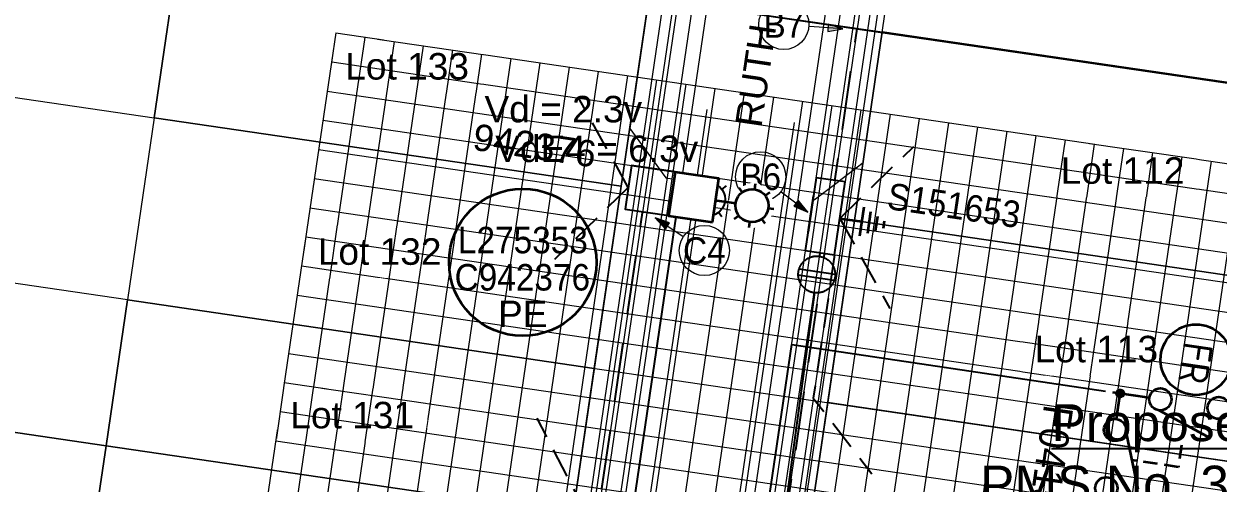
# Model space of a CAD drawing. Header units: metres. Extents: x 302924 to 304532, y 6268290 to 6269135.
# Drawn here: x 304051.4 to 304132.4, y 6268720 to 6268751.1 of the extents above; entities that cross this region are included whole.
import ezdxf
from ezdxf.enums import TextEntityAlignment as Align

# ---------------------------------------------------------------- set-up
doc = ezdxf.new("R2010")
doc.units = ezdxf.units.M
for name, pattern in [('CENTERX2', [4, 2.5, -0.5, 0.5, -0.5]), ('DASHED', [19.05, 12.7, -6.35]), ('IE Trench LV', [6, 4, -2]), ('PHANTOMX2', [6.6, 3, -0.75, 0.2, -0.75, 0.2, -0.75, 0.2, -0.75])]:
    doc.linetypes.add(name, pattern=pattern)
doc.layers.get('0').update_dxf_attribs({"color": 6})
doc.layers.add('_User Miscellaneous10', color=252, linetype='Continuous', lineweight=13, plot=False, transparency=0.75)
doc.layers.add('_User Miscellaneous12', color=252, linetype='Continuous', lineweight=13, plot=False, transparency=0.5)
for name, color, linetype, lineweight in [('_User Miscellaneous3', 51, 'Continuous', 13), ('_User Miscellaneous5', 121, 'Continuous', 13), ('_User Miscellaneous7', 3, 'Continuous', 13), ('_User Miscellaneous9', 211, 'Continuous', 13), ('_User_HV_Exist', 1, 'Continuous', 35), ('_User_HV_Final', 1, 'Continuous', 25), ('_User_LV_Exist', 5, 'Continuous', 35), ('_User_LV_Final', 5, 'Continuous', 25), ('_User_SL_Exist', 4, 'Continuous', 35), ('Cadastre Developer_SP_NEW', 92, 'Continuous', 15)]:
    doc.layers.add(name, color=color, linetype=linetype, lineweight=lineweight)
for name, color, linetype in [('Equip_LV_NEW', 2, 'Continuous'), ('Equip_SP_LV_NEW', 2, 'Continuous'), ('Equip_SP_NEW', 2, 'Continuous'), ('Mains_LV_New_T84', 2, 'Cable x'), ('Mains_LV_New_T94', 2, 'Cable o'), ('Notes_LV_MISC', 5, 'Continuous'), ('Services_SP_NEW_UG', 2, 'IE Trench LV'), ('SupportsUG_SP_NEW', 2, 'Continuous'), ('Trench_SP_NEW', 2, 'Continuous')]:
    doc.layers.add(name, color=color, linetype=linetype)
doc.styles.add('ARIAL', font='arial.ttf', dxfattribs={"height": 2})
doc.styles.add('iecISOCP', font='isocp.shx')
doc.styles.add('ieISOCP', font='arial.ttf', dxfattribs={"height": 1.5})
doc.styles.add('SL_LABEL', font='arial.ttf', dxfattribs={"height": 2})
doc.styles.get("Standard").update_dxf_attribs({"font": 'arial.ttf'})
doc.styles.add('SWG_LABEL', font='arial.ttf')
doc.styles.add('SWITCH_LABEL', font='arial.ttf', dxfattribs={"height": 2})
doc.linetypes.add('Cable #', pattern='A,4,-0.1,["#",Standard,S=1.5,R=0,X=0,Y=-0.77],-1.25', length=5.35)
doc.linetypes.add('Cable 3', pattern='A,5,-0.01,[">>",Standard,S=1.5,R=0,X=0,Y=-0.735],-2.4', length=7.41)
doc.linetypes.add('Cable o', pattern='A,3.5,-0.01,["O",Standard,S=1.25,R=0,X=0,Y=-0.63],-1.36', length=4.87)
doc.linetypes.add('Cable x', pattern='A,4.5,-0.01,["X",Standard,S=1.25,R=0,X=0,Y=-0.65],-1.2', length=5.71)

# ---------------------------------------------------------------- blocks, each defined once
blk = doc.blocks.new('*U373')
h = blk.add_hatch(color=256)
h.dxf.hatch_style = 1
h.paths.add_polyline_path([(2.552, -1.597), (2.252, -1.997), (3.203, -2.396)])
blk.add_line((3.203, -2.396), (1.401, -1.048))
at = {"flags": 128}
blk.add_lwpolyline([(2.552, -1.597), (2.252, -1.997), (3.203, -2.396), (2.552, -1.597)], dxfattribs=at)
blk.add_circle((0, 0), 1.7)
at = {"width": 0.9}
blk.add_attdef('CODE', text='', height=1.8, dxfattribs=at).set_placement((0, 0), align=Align.MIDDLE_CENTER)
at = {"flags": 1}
blk.add_attdef('Z', (0, 0), '', height=0.2, dxfattribs=at)
blk = doc.blocks.new('*U372')
h = blk.add_hatch(color=256)
h.dxf.hatch_style = 1
h.paths.add_polyline_path([(-2.635, 1.456), (-2.358, 1.872), (-3.329, 2.218)])
blk.add_line((-3.329, 2.218), (-1.456, 0.97))
at = {"flags": 128}
blk.add_lwpolyline([(-2.635, 1.456), (-2.358, 1.872), (-3.329, 2.218), (-2.635, 1.456)], dxfattribs=at)
blk.add_circle((0, 0), 1.7)
at = {"width": 0.9}
blk.add_attdef('CODE', text='', height=1.8, dxfattribs=at).set_placement((0, 0), align=Align.MIDDLE_CENTER)
at = {"flags": 1}
blk.add_attdef('Z', (0, 0), '', height=0.2, dxfattribs=at)
blk = doc.blocks.new('*U364')
at = {"style": 'SL_LABEL', "flags": 8}
blk.add_attdef('ASSET_NUM', text='', height=1, dxfattribs=at).set_placement((5, 3), align=Align.MIDDLE_LEFT)
at = {"flags": 9}
for tag, p in [('LANTNUMBER', (-1.4, 2.6)), ('LOUTREACH', (-1.4, 2.2)), ('LOUTREACHVOCAB', (-1.4, 2)), ('LRATECODE', (-1.4, 1.8)), ('LREMOVE', (-1.4, 1.6)), ('LREPLACE', (-1.4, 1.4)), ('LTYPEVOCAB', (-1.4, 1)), ('LTYPE', (-1.4, 1.2)), ('LEGEND', (-1.4, 0.8)), ('SUBURB', (-1.4, 0.6)), ('STREETNAME', (-1.4, 0.4)), ('LOCATION', (-1.4, 0.2)), ('LNEW', (-6.4, 0)), ('LMASTVOCAB', (-6.2, 0)), ('LMAST', (-6, 0)), ('LLAMPVOCAB', (-5.8, 0)), ('LLAMP', (-5.6, 0)), ('LEXIST', (-5.4, 0)), ('LCHARGE3PERCENT', (-5.2, 0)), ('LCHARGE3', (-5, 0)), ('LCHARGE2PERCENT', (-4.8, 0)), ('LCHARGE2', (-4.6, 0)), ('LCHARGE1PERCENT', (-4.4, 0)), ('LCHARGE1', (-4.2, 0)), ('LCATEGORY', (-4, 0)), ('LBRACKETVOCAB', (-3.8, 0)), ('LBRACKET', (-3.6, 0)), ('LKINGHEIGHT', (-3.4, 0)), ('CREPLACE', (-3.2, 0)), ('CREMOVE', (-3, 0)), ('CNUMBER', (-2.8, 0)), ('CNEW', (-2.6, 0)), ('CEXIST', (-2.4, 0)), ('USAGE', (-2.2, 0)), ('STATE', (-2, 0)), ('OWNED_BY', (-1.8, 0)), ('ORIENTATION', (-1.6, 0)), ('OPERATING_VOLTAGE', (-1.4, 0)), ('MAINTAINED_BY', (-1.4, -0.663)), ('NOTES', (-1.4, 0)), ('NO_PHASES', (-1.2, 0)), ('LANTERN_TYPE', (-1, 0)), ('LANTERN_PURPOSE', (-0.8, 0)), ('CONTROL_TYPE', (-0.6, 0)), ('CONSTRUCTED_VOLTAGE', (-0.4, 0))]:
    blk.add_attdef(tag, text='', height=0.2, rotation=270, dxfattribs=at).set_placement(p, align=Align.MIDDLE_LEFT)
at = {"flags": 8}
blk.add_attdef('LNUMBER', text='', height=1, dxfattribs=at).set_placement((5, 1), align=Align.MIDDLE_LEFT)
at = {"flags": 9}
blk.add_attdef('OPERATED_BY', (-1.4, -0.407), '', height=0.2, rotation=270, dxfattribs=at)
at = {"transparency": 33554687}
blk.add_wipeout([(3.688, 2), (3.061, 0.939), (2, 0.313), (0.939, 0.939), (0.313, 2), (0.939, 3.061), (2, 3.688), (3.061, 3.061)], dxfattribs=at)
for p, q in [((2, 3.5), (2, 3.125)), ((0.939, 3.061), (1.205, 2.795)), ((3.061, 3.061), (2.795, 2.795)), ((-2, 2), (0.875, 2)), ((3.125, 2), (3.5, 2)), ((0.939, 0.939), (1.205, 1.205)), ((2, 0.875), (2, 0.5)), ((3.061, 0.939), (2.795, 1.205))]:
    blk.add_line(p, q)
blk.add_circle((2, 2), 1.125)
at = {"style": 'SL_LABEL', "flags": 9}
blk.add_attdef('STREET_CODE', text='', height=0.001, rotation=270, dxfattribs=at).set_placement((0.001, 0), align=Align.MIDDLE_LEFT)
at = {"flags": 1}
blk.add_attdef('Z', (0, 0), '', height=0.001, rotation=270, dxfattribs=at)
blk = doc.blocks.new('*U349')
at = {"width": 0.9, "flags": 8}
blk.add_attdef('ASSET_NUM', text='', height=2, dxfattribs=at).set_placement((4, 2), align=Align.MIDDLE_LEFT)
at = {"flags": 1}
blk.add_attdef('Z', (-2.351, -1.813), '', height=0.2, rotation=270, dxfattribs=at)
at = {"ltscale": 10, "transparency": 33554687}
blk.add_wipeout([(-1.5, -1.5), (-1.5, 1.5), (1.5, 1.5), (1.5, -1.5)], dxfattribs=at)
blk.add_lwpolyline([(-1.5, 1.5), (-1.5, -1.5), (1.5, -1.5), (1.5, 1.5)], close=True)
at = {"flags": 9}
for tag, p in [('NOTES', (-2, -1.813)), ('SUBURB', (-1.8, -1.813)), ('STREETNAME', (-1.6, -1.813)), ('LOCATION', (-1.4, -1.813)), ('LEGEND', (-1.2, -1.813)), ('USAGE', (-1, -1.813)), ('STATE', (-0.8, -1.813)), ('OWNED_BY', (-0.6, -1.813)), ('COLUMN_TYPE', (-0.4, -1.813)), ('STREET_CODE', (-0.2, -1.813)), ('STRUCTURE_PLANT_NUMBER', (0.031, -1.813))]:
    blk.add_attdef(tag, text='', height=0.2, rotation=270, dxfattribs=at).set_placement(p, align=Align.MIDDLE_LEFT)
blk = doc.blocks.new('*U286')
at = {"ltscale": 0.1}
blk.add_circle((0, 0), 5, dxfattribs=at)
at = {"insert": (0, -2.6), "char_height": 1.8, "attachment_point": 2}
blk.add_mtext('PE', dxfattribs=at)
at = {"width": 0.8}
blk.add_attdef('SNUMBER', text='', height=1.8, dxfattribs=at).set_placement((0, 0.5), align=Align.CENTER)
at = {"flags": 1}
blk.add_attdef('Z', (0, 0), '', height=0.2, dxfattribs=at)
at = {"width": 0.8}
blk.add_attdef('CNUMBER', text='', height=1.8, dxfattribs=at).set_placement((0, -0.25), align=Align.TOP_CENTER)
blk = doc.blocks.new('LV_UG_LINKS_CLOSED_NEW')
at = {"layer": 'Equip_LV_NEW'}
for tag, flags, p in [('STATE', 9, (3.167, -2.5)), ('CONSTRUCTED_VOLTAGE', 9, (3.167, -1.833)), ('OPERATING_VOLTAGE', 9, (3.167, -2.167)), ('ORIENTATION', 9, (3.167, -2.333)), ('NO_PHASES', 9, (3.167, -2)), ('SWITCH_TYPE', 9, (3.167, -2.667)), ('OWNED_BY', 9, (3.167, -3.167)), ('USAGE', 9, (3.167, -2.833)), ('NOTES', 9, (3.167, -3)), ('TYPE', 9, (3.167, -3.833)), ('Z', 1, (3.167, -4)), ('OPERATED_BY', 9, (3.167, -3.333)), ('MAINTAINED_BY', 9, (3.167, -3.5)), ('NUMBER_OF_PHASES', 9, (3.167, -3.667))]:
    blk.add_attdef(tag, text='', height=0.167, dxfattribs=dict(at, flags=flags)).set_placement(p, align=Align.MIDDLE_LEFT)
at = {"transparency": 33554687}
blk.add_wipeout([(4, 1.25), (3.969, 1.25), (3.939, 1.248), (3.908, 1.247), (3.877, 1.244), (3.847, 1.241), (3.817, 1.236), (3.786, 1.232), (3.756, 1.226), (3.726, 1.22), (3.696, 1.213), (3.667, 1.205), (3.637, 1.196), (3.608, 1.187), (3.579, 1.177), (3.55, 1.166), (3.522, 1.155), (3.493, 1.143), (3.466, 1.13), (3.438, 1.117), (3.411, 1.102), (3.384, 1.088), (3.357, 1.072), (3.331, 1.056), (3.306, 1.039), (3.28, 1.022), (3.255, 1.004), (3.231, 0.985), (3.207, 0.966), (3.184, 0.947), (3.161, 0.926), (3.138, 0.905), (3.116, 0.884), (3.095, 0.862), (3.074, 0.839), (3.053, 0.816), (3.034, 0.793), (3.015, 0.769), (2.996, 0.745), (2.978, 0.72), (2.961, 0.694), (2.944, 0.669), (2.928, 0.643), (2.912, 0.616), (2.898, 0.589), (2.883, 0.562), (2.87, 0.534), (2.857, 0.507), (2.845, 0.478), (2.834, 0.45), (2.823, 0.421), (2.813, 0.392), (2.804, 0.363), (2.795, 0.333), (2.787, 0.304), (2.78, 0.274), (2.774, 0.244), (2.768, 0.214), (2.764, 0.183), (2.759, 0.153), (2.756, 0.123), (2.753, 0.092), (2.752, 0.061), (2.75, 0.031), (2.75, 0), (2.75, -0.031), (2.752, -0.061), (2.753, -0.092), (2.756, -0.123), (2.759, -0.153), (2.764, -0.183), (2.768, -0.214), (2.774, -0.244), (2.78, -0.274), (2.787, -0.304), (2.795, -0.333), (2.804, -0.363), (2.813, -0.392), (2.823, -0.421), (2.834, -0.45), (2.845, -0.478), (2.857, -0.507), (2.87, -0.534), (2.883, -0.562), (2.898, -0.589), (2.912, -0.616), (2.928, -0.643), (2.944, -0.669), (2.961, -0.694), (2.978, -0.72), (2.996, -0.745), (3.015, -0.769), (3.034, -0.793), (3.053, -0.816), (3.074, -0.839), (3.095, -0.862), (3.116, -0.884), (3.138, -0.905), (3.161, -0.926), (3.184, -0.947), (3.207, -0.966), (3.231, -0.985), (3.255, -1.004), (3.28, -1.022), (3.306, -1.039), (3.331, -1.056), (3.357, -1.072), (3.384, -1.088), (3.411, -1.102), (3.438, -1.117), (3.466, -1.13), (3.493, -1.143), (3.522, -1.155), (3.55, -1.166), (3.579, -1.177), (3.608, -1.187), (3.637, -1.196), (3.667, -1.205), (3.696, -1.213), (3.726, -1.22), (3.756, -1.226), (3.786, -1.232), (3.817, -1.236), (3.847, -1.241), (3.877, -1.244), (3.908, -1.247), (3.939, -1.248), (3.969, -1.25), (4, -1.25), (4.031, -1.25), (4.061, -1.248), (4.092, -1.247), (4.123, -1.244), (4.153, -1.241), (4.183, -1.236), (4.214, -1.232), (4.244, -1.226), (4.274, -1.22), (4.304, -1.213), (4.333, -1.205), (4.363, -1.196), (4.392, -1.187), (4.421, -1.177), (4.45, -1.166), (4.478, -1.155), (4.507, -1.143), (4.534, -1.13), (4.562, -1.117), (4.589, -1.102), (4.616, -1.088), (4.643, -1.072), (4.669, -1.056), (4.694, -1.039), (4.72, -1.022), (4.745, -1.004), (4.769, -0.985), (4.793, -0.966), (4.816, -0.947), (4.839, -0.926), (4.862, -0.905), (4.884, -0.884), (4.905, -0.862), (4.926, -0.839), (4.947, -0.816), (4.966, -0.793), (4.985, -0.769), (5.004, -0.745), (5.022, -0.72), (5.039, -0.694), (5.056, -0.669), (5.072, -0.643), (5.088, -0.616), (5.102, -0.589), (5.117, -0.562), (5.13, -0.534), (5.143, -0.507), (5.155, -0.478), (5.166, -0.45), (5.177, -0.421), (5.187, -0.392), (5.196, -0.363), (5.205, -0.333), (5.213, -0.304), (5.22, -0.274), (5.226, -0.244), (5.232, -0.214), (5.236, -0.183), (5.241, -0.153), (5.244, -0.123), (5.247, -0.092), (5.248, -0.061), (5.25, -0.031), (5.25, 0), (5.25, 0.031), (5.248, 0.061), (5.247, 0.092), (5.244, 0.123), (5.241, 0.153), (5.236, 0.183), (5.232, 0.214), (5.226, 0.244), (5.22, 0.274), (5.213, 0.304), (5.205, 0.333), (5.196, 0.363), (5.187, 0.392), (5.177, 0.421), (5.166, 0.45), (5.155, 0.478), (5.143, 0.507), (5.13, 0.534), (5.117, 0.562), (5.102, 0.589), (5.088, 0.616), (5.072, 0.643), (5.056, 0.669), (5.039, 0.694), (5.022, 0.72), (5.004, 0.745), (4.985, 0.769), (4.966, 0.793), (4.947, 0.816), (4.926, 0.839), (4.905, 0.862), (4.884, 0.884), (4.862, 0.905), (4.839, 0.926), (4.816, 0.947), (4.793, 0.966), (4.769, 0.985), (4.745, 1.004), (4.72, 1.022), (4.694, 1.039), (4.669, 1.056), (4.643, 1.072), (4.616, 1.088), (4.589, 1.102), (4.562, 1.117), (4.534, 1.13), (4.507, 1.143), (4.478, 1.155), (4.45, 1.166), (4.421, 1.177), (4.392, 1.187), (4.363, 1.196), (4.333, 1.205), (4.304, 1.213), (4.274, 1.22), (4.244, 1.226), (4.214, 1.232), (4.183, 1.236), (4.153, 1.241), (4.123, 1.244), (4.092, 1.247), (4.061, 1.248), (4.031, 1.25)], dxfattribs=at).dxf.layer = 'Equip_LV_NEW'
at = {"layer": 'Equip_LV_NEW'}
for p, q in [((3.792, 1.232), (3.792, -1.232)), ((4.208, 1.232), (4.208, -1.232))]:
    blk.add_line(p, q, dxfattribs=at)
at = {"layer": 'Equip_LV_NEW', "flags": 128}
blk.add_lwpolyline([(4, 1.25), (3.969, 1.25), (3.939, 1.248), (3.908, 1.247), (3.877, 1.244), (3.847, 1.241), (3.817, 1.236), (3.786, 1.232), (3.756, 1.226), (3.726, 1.22), (3.696, 1.213), (3.667, 1.205), (3.637, 1.196), (3.608, 1.187), (3.579, 1.177), (3.55, 1.166), (3.522, 1.155), (3.493, 1.143), (3.466, 1.13), (3.438, 1.117), (3.411, 1.102), (3.384, 1.088), (3.357, 1.072), (3.331, 1.056), (3.306, 1.039), (3.28, 1.022), (3.255, 1.004), (3.231, 0.985), (3.207, 0.966), (3.184, 0.947), (3.161, 0.926), (3.138, 0.905), (3.116, 0.884), (3.095, 0.862), (3.074, 0.839), (3.053, 0.816), (3.034, 0.793), (3.015, 0.769), (2.996, 0.745), (2.978, 0.72), (2.961, 0.694), (2.944, 0.669), (2.928, 0.643), (2.912, 0.616), (2.898, 0.589), (2.883, 0.562), (2.87, 0.534), (2.857, 0.507), (2.845, 0.478), (2.834, 0.45), (2.823, 0.421), (2.813, 0.392), (2.804, 0.363), (2.795, 0.333), (2.787, 0.304), (2.78, 0.274), (2.774, 0.244), (2.768, 0.214), (2.764, 0.183), (2.759, 0.153), (2.756, 0.123), (2.753, 0.092), (2.752, 0.061), (2.75, 0.031), (2.75, 0), (2.75, -0.031), (2.752, -0.061), (2.753, -0.092), (2.756, -0.123), (2.759, -0.153), (2.764, -0.183), (2.768, -0.214), (2.774, -0.244), (2.78, -0.274), (2.787, -0.304), (2.795, -0.333), (2.804, -0.363), (2.813, -0.392), (2.823, -0.421), (2.834, -0.45), (2.845, -0.478), (2.857, -0.507), (2.87, -0.534), (2.883, -0.562), (2.898, -0.589), (2.912, -0.616), (2.928, -0.643), (2.944, -0.669), (2.961, -0.694), (2.978, -0.72), (2.996, -0.745), (3.015, -0.769), (3.034, -0.793), (3.053, -0.816), (3.074, -0.839), (3.095, -0.862), (3.116, -0.884), (3.138, -0.905), (3.161, -0.926), (3.184, -0.947), (3.207, -0.966), (3.231, -0.985), (3.255, -1.004), (3.28, -1.022), (3.306, -1.039), (3.331, -1.056), (3.357, -1.072), (3.384, -1.088), (3.411, -1.102), (3.438, -1.117), (3.466, -1.13), (3.493, -1.143), (3.522, -1.155), (3.55, -1.166), (3.579, -1.177), (3.608, -1.187), (3.637, -1.196), (3.667, -1.205), (3.696, -1.213), (3.726, -1.22), (3.756, -1.226), (3.786, -1.232), (3.817, -1.236), (3.847, -1.241), (3.877, -1.244), (3.908, -1.247), (3.939, -1.248), (3.969, -1.25), (4, -1.25), (4.031, -1.25), (4.061, -1.248), (4.092, -1.247), (4.123, -1.244), (4.153, -1.241), (4.183, -1.236), (4.214, -1.232), (4.244, -1.226), (4.274, -1.22), (4.304, -1.213), (4.333, -1.205), (4.363, -1.196), (4.392, -1.187), (4.421, -1.177), (4.45, -1.166), (4.478, -1.155), (4.507, -1.143), (4.534, -1.13), (4.562, -1.117), (4.589, -1.102), (4.616, -1.088), (4.643, -1.072), (4.669, -1.056), (4.694, -1.039), (4.72, -1.022), (4.745, -1.004), (4.769, -0.985), (4.793, -0.966), (4.816, -0.947), (4.839, -0.926), (4.862, -0.905), (4.884, -0.884), (4.905, -0.862), (4.926, -0.839), (4.947, -0.816), (4.966, -0.793), (4.985, -0.769), (5.004, -0.745), (5.022, -0.72), (5.039, -0.694), (5.056, -0.669), (5.072, -0.643), (5.088, -0.616), (5.102, -0.589), (5.117, -0.562), (5.13, -0.534), (5.143, -0.507), (5.155, -0.478), (5.166, -0.45), (5.177, -0.421), (5.187, -0.392), (5.196, -0.363), (5.205, -0.333), (5.213, -0.304), (5.22, -0.274), (5.226, -0.244), (5.232, -0.214), (5.236, -0.183), (5.241, -0.153), (5.244, -0.123), (5.247, -0.092), (5.248, -0.061), (5.25, -0.031), (5.25, 0), (5.25, 0.031), (5.248, 0.061), (5.247, 0.092), (5.244, 0.123), (5.241, 0.153), (5.236, 0.183), (5.232, 0.214), (5.226, 0.244), (5.22, 0.274), (5.213, 0.304), (5.205, 0.333), (5.196, 0.363), (5.187, 0.392), (5.177, 0.421), (5.166, 0.45), (5.155, 0.478), (5.143, 0.507), (5.13, 0.534), (5.117, 0.562), (5.102, 0.589), (5.088, 0.616), (5.072, 0.643), (5.056, 0.669), (5.039, 0.694), (5.022, 0.72), (5.004, 0.745), (4.985, 0.769), (4.966, 0.793), (4.947, 0.816), (4.926, 0.839), (4.905, 0.862), (4.884, 0.884), (4.862, 0.905), (4.839, 0.926), (4.816, 0.947), (4.793, 0.966), (4.769, 0.985), (4.745, 1.004), (4.72, 1.022), (4.694, 1.039), (4.669, 1.056), (4.643, 1.072), (4.616, 1.088), (4.589, 1.102), (4.562, 1.117), (4.534, 1.13), (4.507, 1.143), (4.478, 1.155), (4.45, 1.166), (4.421, 1.177), (4.392, 1.187), (4.363, 1.196), (4.333, 1.205), (4.304, 1.213), (4.274, 1.22), (4.244, 1.226), (4.214, 1.232), (4.183, 1.236), (4.153, 1.241), (4.123, 1.244), (4.092, 1.247), (4.061, 1.248), (4.031, 1.25)], close=True, dxfattribs=at)
at = {"layer": 'Equip_LV_NEW', "flags": 9}
blk.add_attdef('ACTUAL_STATUS', text='', height=0.167, dxfattribs=at).set_placement((3.167, -1.667), align=Align.MIDDLE_LEFT)
blk = doc.blocks.new('*U441')
at = {"layer": '_User_LV_Exist'}
for p, q in [((2.5, 1), (2.5, -1)), ((3, 0.75), (3, -0.75)), ((3.5, 0.5), (3.5, -0.5)), ((4, 0.25), (4, -0.25))]:
    blk.add_line(p, q, dxfattribs=at)
at = {"width": 0.9}
blk.add_attdef('ASSET_NUM', text='', height=2, dxfattribs=at).set_placement((4, 2), align=Align.MIDDLE_LEFT)
for tag, p, flags in [('SUBURB', (-2, 0), 1), ('STREETNAME', (-1.8, 0), 9), ('PARENT', (-1.6, 0), 9), ('NOTES', (-1.4, 0), 9), ('LOCATION', (-1.2, 0), 9), ('LEGEND', (-1, 0), 9), ('USAGE', (-0.8, 0), 9), ('SUPPORT_TYPE', (-0.6, 0), 9), ('STATE', (-0.4, 0), 9), ('OWNED_BY', (-0.2, 0), 9)]:
    blk.add_attdef(tag, p, '', height=0.2, rotation=270, dxfattribs=dict(flags=flags))
at = {"transparency": 33554687}
blk.add_wipeout([(1, 2.5), (1, -2.5), (-1, -2.5), (-1, 2.5)], dxfattribs=at)
blk.add_lwpolyline([(-1, 2.5), (-1, -1.25), (-1, 1.25), (-1, -2.5), (1, -2.5), (1, 2.5)], close=True)
at = {"layer": '_User_LV_Exist'}
blk.add_line((1, 0), (2.5, 0), dxfattribs=at)
at = {"layer": 'Equip_LV_NEW', "ltscale": 10, "xscale": -1, "rotation": 90}
blk.add_blockref('LV_UG_LINKS_CLOSED_NEW', (0, 0), dxfattribs=at)
blk = doc.blocks.new('*U435')
at = {"transparency": 33554559}
for p, q in [((-50, 50), (50, 50)), ((-50, 50), (-50, -50)), ((-48, 50), (-48, -50)), ((-46, 50), (-46, -50)), ((-44, 50), (-44, -50)), ((-42, 50), (-42, -50)), ((-40, 50), (-40, -50)), ((-38, 50), (-38, -50)), ((-36, 50), (-36, -50)), ((-34, 50), (-34, -50)), ((-32, 50), (-32, -50)), ((-30, 50), (-30, -50)), ((-28, 50), (-28, -50)), ((-26, 50), (-26, -50)), ((-24, 50), (-24, -50)), ((-22, 50), (-22, -50)), ((-20, 50), (-20, -50)), ((-18, 50), (-18, -50)), ((-16, 50), (-16, -50)), ((-14, 50), (-14, -50)), ((-12, 50), (-12, -50)), ((-10, 50), (-10, -50)), ((-8, 50), (-8, -50)), ((-6, 50), (-6, -50)), ((-4, 50), (-4, -50)), ((-2, 50), (-2, -50)), ((0, 50), (0, -50)), ((2, 50), (2, -50)), ((4, 50), (4, -50)), ((6, 50), (6, -50)), ((8, 50), (8, -50)), ((10, 50), (10, -50)), ((12, 50), (12, -50)), ((-50, 48), (50, 48)), ((-50, 46), (50, 46)), ((-50, 44), (50, 44)), ((-50, 42), (50, 42)), ((-50, 40), (50, 40)), ((-50, 38), (50, 38)), ((-50, 36), (50, 36)), ((-50, 34), (50, 34)), ((-50, 32), (50, 32)), ((-50, 30), (50, 30)), ((-50, 28), (50, 28)), ((-50, 26), (50, 26)), ((-50, 24), (50, 24)), ((-50, 22), (50, 22)), ((-50, 20), (50, 20))]:
    blk.add_line(p, q, dxfattribs=at)
blk = doc.blocks.new('FAULT_INDIC_SE')
blk.add_circle((0, 0), 2.4)
at = {"insert": (-1.152, 1.002), "char_height": 2, "width": 2.70423, "attachment_point": 1, "style": 'iecISOCP'}
blk.add_mtext('FR', dxfattribs=at)
blk = doc.blocks.new('SWG_SIE_ES_NEW')
for p, q in [((2.5, 0.75), (6.259, 2.118)), ((8, -1.5), (10, -1.5)), ((8.25, -2), (9.75, -2)), ((8.5, -2.5), (9.5, -2.5)), ((8.75, -3), (9.25, -3))]:
    blk.add_line(p, q)
blk.add_lwpolyline([(1.75, 0), (0, 0)])
at = {"flags": 128}
blk.add_lwpolyline([(7.25, 0), (9, 0), (9, -1.5)], dxfattribs=at)
for centre in [(2.5, 0), (6.5, 0)]:
    blk.add_circle(centre, 0.75)
at = {"flags": 1}
blk.add_attdef('Z', (0.121, -0.013), '', height=0.2, dxfattribs=at)
at = {"style": 'SWITCH_LABEL', "flags": 9}
blk.add_attdef('STREET_CODE', text='', height=0.2, dxfattribs=at).set_placement((0.121, -0.213), align=Align.MIDDLE_LEFT)
at = {"flags": 9}
for tag, p in [('ORIENTATION', (0.121, -0.413)), ('USAGE', (0.121, -0.813)), ('PARENT', (0.121, -0.613)), ('SUBURB', (0.121, -1.013)), ('STREETNAME', (0.121, -1.213)), ('LOCATION', (0.121, -1.413)), ('NOTES', (0.121, -1.613)), ('OPERATED_BY', (0.103, -2.047)), ('OWNED_BY', (0.11, -1.824)), ('MAINTAINED_BY', (0.102, -2.253))]:
    blk.add_attdef(tag, text='', height=0.2, dxfattribs=at).set_placement(p, align=Align.MIDDLE_LEFT)
at = {"style": 'ARIAL', "width": 0.9, "flags": 8}
blk.add_attdef('ASSET_NUM', text='', height=2, dxfattribs=at).set_placement((5.75, -4.5), align=Align.MIDDLE_CENTER)
blk = doc.blocks.new('SWG_SIE_SU_NEW')
at = {"linetype": 'CENTERX2'}
h = blk.add_hatch(color=256, dxfattribs=at)
h.dxf.hatch_style = 1
edge = h.paths.add_edge_path()
edge.add_arc((9, 0), 0.25, 0, 360)
at = {"linetype": 'Continuous'}
blk.add_line((6.25, 0.75), (2.491, 2.118), dxfattribs=at)
at = {"linetype": 'CENTERX2'}
for p, q in [((0, 0), (1.5, 0)), ((7, 0), (10, 0))]:
    blk.add_line(p, q, dxfattribs=at)
at = {"linetype": 'DASHED', "ltscale": 0.075}
blk.add_lwpolyline([(4.371, 1.434), (4.371, 4.371), (7.566, 4.371)], dxfattribs=at)
for centre in [(2.25, 0), (6.25, 0)]:
    blk.add_circle(centre, 0.75)
at = {"linetype": 'CENTERX2'}
blk.add_circle((9, 0), 0.25, dxfattribs=at)
at = {"flags": 8}
blk.add_attdef('ASSET_NUM', text='', height=2, rotation=180, dxfattribs=at).set_placement((-3, 0.012), align=Align.MIDDLE_LEFT)
at = {"flags": 1}
blk.add_attdef('Z', (0, 0), '', height=0.2, dxfattribs=at)
at = {"style": 'SWITCH_LABEL', "flags": 9}
blk.add_attdef('STREET_CODE', text='', height=0.2, dxfattribs=at).set_placement((0, 0), align=Align.MIDDLE_LEFT)
at = {"flags": 9}
for tag, p in [('ORIENTATION', (0, -0.2)), ('SUBURB', (0, -0.8)), ('USAGE', (0, -0.6)), ('PARENT', (0, -0.4)), ('OWNED_BY', (-0.003, -1.619)), ('STREETNAME', (0, -1)), ('LOCATION', (0, -1.2)), ('NOTES', (0, -1.4)), ('OPERATED_BY', (-0.009, -1.841)), ('MAINTAINED_BY', (-0.011, -2.048))]:
    blk.add_attdef(tag, text='', height=0.2, dxfattribs=at).set_placement(p, align=Align.MIDDLE_LEFT)
blk = doc.blocks.new('*U472')
h = blk.add_hatch(color=256)
h.dxf.hatch_style = 1
h.paths.add_polyline_path([(3.01, 0.029), (2.974, -0.47), (3.989, -0.294)])
blk.add_line((3.989, -0.294), (1.745, -0.129))
at = {"flags": 128}
blk.add_lwpolyline([(3.01, 0.029), (2.974, -0.47), (3.989, -0.294), (3.01, 0.029)], dxfattribs=at)
blk.add_circle((0, 0), 1.7)
at = {"width": 0.9}
blk.add_attdef('CODE', text='', height=1.8, dxfattribs=at).set_placement((0, 0), align=Align.MIDDLE_CENTER)
at = {"flags": 1}
blk.add_attdef('Z', (0, 0), '', height=0.2, dxfattribs=at)

msp = doc.modelspace()

# ---------------------------------------------------------------- linework, layer by layer
at = {"layer": '_User Miscellaneous5', "linetype": 'Continuous', "transparency": 33554597}
msp.add_lwpolyline([(303933.939, 6268776.2554), (304178.802, 6268740.4098)], dxfattribs=at)
at = {"layer": 'Cadastre Developer_SP_NEW', "transparency": 33554687}
for points in [[(304062.0754, 6268757.5433), (304030.4304, 6268762.2961), (304028.5381, 6268749.4069), (304060.1988, 6268744.7593)], [(304093.7384, 6268752.9108), (304062.0754, 6268757.5433), (304060.1988, 6268744.7593), (304091.8596, 6268740.1117)], [(304144.201, 6268745.5279), (304109.5696, 6268750.5946), (304107.6897, 6268737.7879), (304142.3186, 6268732.7045)], [(304091.8596, 6268740.1117), (304060.1988, 6268744.7593), (304058.3834, 6268732.3918), (304090.0441, 6268727.7442)], [(304142.3186, 6268732.7045), (304107.6897, 6268737.7879), (304105.8743, 6268725.4204), (304140.5032, 6268720.3371)], [(304058.3834, 6268732.3918), (304026.7227, 6268737.0395), (304025.2703, 6268727.1455), (304056.9311, 6268722.4979)], [(304090.0441, 6268727.7442), (304058.3834, 6268732.3918), (304056.9311, 6268722.4979), (304088.5918, 6268717.8502)], [(304056.9311, 6268722.4979), (304025.2703, 6268727.1455), (304023.8179, 6268717.2515), (304055.4787, 6268712.6039)], [(304140.5032, 6268720.3371), (304105.8743, 6268725.4204), (304104.422, 6268715.5264), (304139.0508, 6268710.4431)], [(304088.5918, 6268717.8502), (304056.9311, 6268722.4979), (304055.4787, 6268712.6039), (304087.1394, 6268707.9563)]]:
    msp.add_lwpolyline(points, close=True, dxfattribs=at)
msp.add_lwpolyline([(304096.071, 6268658.6361), (304097.8864, 6268671.0036), (304099.3387, 6268680.8975), (304101.1542, 6268693.265), (304102.9696, 6268705.6325), (304104.422, 6268715.5264), (304105.8743, 6268725.4204), (304107.6897, 6268737.7879), (304109.5696, 6268750.5946), (304144.201, 6268745.5279), (304178.8335, 6268740.4609)], dxfattribs=at)
msp.add_lwpolyline([(304096.071, 6268658.6361), (304097.8864, 6268671.0036), (304099.3387, 6268680.8975), (304101.1542, 6268693.265), (304102.9696, 6268705.6325), (304104.422, 6268715.5264), (304105.8743, 6268725.4204), (304107.6897, 6268737.7879), (304109.5696, 6268750.5946), (304144.201, 6268745.5279), (304178.8335, 6268740.4609)], dxfattribs=at)
at = {"layer": 'Services_SP_NEW_UG', "ltscale": 0.5, "transparency": 33554687}
msp.add_lwpolyline([(304088.4771, 6268710.2614), (304089.5799, 6268717.7729), (304086.1673, 6268724.3631)], dxfattribs=at)
at = {"layer": 'Trench_SP_NEW', "linetype": 'IE Trench LV', "transparency": 33554687, "flags": 128}
msp.add_lwpolyline([(304106.0078, 6268738.0348), (304107.8723, 6268750.8023)], dxfattribs=at)
at = {"layer": 'Trench_SP_NEW', "linetype": 'IE Trench LV', "flags": 128}
for points in [[(304088.8242, 6268707.7089), (304093.5387, 6268739.8652)], [(304106.0078, 6268738.0348), (304101.2912, 6268705.8788), (304099.6609, 6268694.7729)]]:
    msp.add_lwpolyline(points, dxfattribs=at)

# ---------------------------------------------------------------- block references
at = {"layer": '_User Miscellaneous3', "color": 40}
for name, p, values in [('*U472', (304102.9035, 6268751.1007), {'CODE': 'B7'}), ('*U373', (304101.3286, 6268740.7618), {'CODE': 'B6'}), ('*U372', (304097.5102, 6268735.752), {'CODE': 'C4'})]:
    msp.add_blockref(name, p, dxfattribs=at).add_auto_attribs(values)
at = {"layer": '_User_HV_Exist', "linetype": 'CENTERX2'}
ref = msp.add_blockref('SWG_SIE_ES_NEW', (304125.7155, 6268726.0444), dxfattribs=dict(at, rotation=261.6489226616333))
ref.add_attrib('ASSET_NUM', 'F0415', dxfattribs={"layer": '0', "height": 2, "rotation": 261.648923, "style": 'ARIAL', "width": 0.9}).set_placement((304121.0318, 6268721.6783), align=Align.MIDDLE_CENTER)

# ---------------------------------------------------------------- texts
at = {"layer": '_User_LV_Exist', "transparency": 33554687}
msp.add_text('RUTH ST', height=1.8, rotation=81.610379, dxfattribs=at).set_placement((304101.373, 6268744.0594))
at = {"layer": '_User_LV_Final', "linetype": 'Cable 3', "insert": (304128.5286, 6268718.1701), "char_height": 3, "attachment_point": 5}
msp.add_mtext('{\\H0.83333x;\\LProposed\\PPMS No. 36319\\l\\P\\H0.8x;Category 1 (FFIFF)\\PLV Switchgear}', dxfattribs=at)

# ---------------------------------------------------------------- next in the draw order: block references
at = {"layer": 'Equip_SP_NEW', "rotation": 351.6490571728306}
msp.add_blockref('*U364', (304095.5267, 6268737.5519), dxfattribs=at)

# ---------------------------------------------------------------- next in the draw order: texts
at = {"layer": 'Cadastre Developer_SP_NEW', "linetype": 'Continuous', "transparency": 33554687, "char_height": 1.8, "attachment_point": 5, "style": 'ARIAL', "bg_fill": 2}
for s, insert in [('Lot 133', (304077.3495, 6268748.2474)), ('Lot 112', (304125.8739, 6268741.1713)), ('Lot 132', (304075.4895, 6268735.6674)), ('Lot 113', (304124.094, 6268729.0459)), ('Lot 131', (304073.6234, 6268724.5605))]:
    msp.add_mtext(s, dxfattribs=dict(at, insert=insert))

# ---------------------------------------------------------------- next in the draw order: linework, layer by layer
at = {"layer": '_User_HV_Final', "linetype": 'Cable x', "transparency": 33554687, "flags": 128}
msp.add_lwpolyline([(304097.4352, 6268688.586), (304103.4369, 6268729.3593), (304124.7261, 6268726.1896)], dxfattribs=at)
at = {"layer": 'Mains_LV_New_T84', "color": 7, "linetype": 'Cable x', "flags": 128}
msp.add_lwpolyline([(304125.1888, 6268696.2932), (304129.1464, 6268695.7122), (304130.6007, 6268705.6192), (304101.8876, 6268709.8342), (304105.7109, 6268738.0783)], dxfattribs=at)

# ---------------------------------------------------------------- next in the draw order: block references
at = {"layer": '_User_HV_Exist', "linetype": 'CENTERX2', "rotation": 261.6489226616333}
msp.add_blockref('FAULT_INDIC_SE', (304130.8512, 6268728.3382), dxfattribs=at)
at = {"layer": '_User_HV_Exist', "linetype": 'CENTERX2'}
ref = msp.add_blockref('SWG_SIE_SU_NEW', (304134.6201, 6268724.7372), dxfattribs=dict(at, rotation=171.6489226616333))
ref.add_attrib('ASSET_NUM', 'F0412', dxfattribs={"layer": '0', "height": 2.5, "rotation": 351.603296, "style": 'SWG_LABEL'}).set_placement((304136.993, 6268724.3772), align=Align.MIDDLE_LEFT)
at = {"layer": 'SupportsUG_SP_NEW'}
ref = msp.add_blockref('*U349', (304093.8384, 6268739.8212), dxfattribs=dict(at, rotation=171.6490571728306))
ref.add_attrib('ASSET_NUM', '942376', dxfattribs={"layer": '0', "height": 1.8, "rotation": 171.649057, "text_generation_flag": 6}).set_placement((304090.1555, 6268742.2735), align=Align.MIDDLE_RIGHT)

# ---------------------------------------------------------------- next in the draw order: linework, layer by layer
at = {"layer": '_User Miscellaneous10', "transparency": 33554523, "flags": 128}
for points in [[(304100.704, 6268793.41), (304070.0464, 6268584.9291)], [(304101.7093, 6268793.3728), (304071.0996, 6268585.2177)], [(304102.7144, 6268793.3343), (304072.1528, 6268585.5064)], [(304094.3685, 6268757.2), (304068.9932, 6268584.6405)], [(304097.6755, 6268745.3213), (304074.2592, 6268586.0836)]]:
    msp.add_lwpolyline(points, dxfattribs=at)
at = {"layer": '_User Miscellaneous10', "color": 4, "transparency": 33554523, "flags": 128}
msp.add_lwpolyline([(304096.0504, 6268756.9527), (304070.6751, 6268584.3931)], dxfattribs=at)
at = {"layer": 'Mains_LV_New_T94', "color": 3, "linetype": 'Cable #', "transparency": 33554687, "flags": 128}
msp.add_lwpolyline([(304098.1858, 6268693.6995), (304097.4196, 6268695.5015), (304099.212, 6268707.6961), (304092.2816, 6268708.6413), (304092.874, 6268712.6699), (304092.0496, 6268713.9371), (304095.595, 6268738.0468)], dxfattribs=at)
at = {"layer": 'Services_SP_NEW_UG', "ltscale": 0.5, "transparency": 33554687, "flags": 128}
for points in [[(304092.3543, 6268740.0391), (304088.9611, 6268746.1617)], [(304092.3543, 6268740.0391), (304087.3446, 6268735.15)]]:
    msp.add_lwpolyline(points, dxfattribs=at)

# ---------------------------------------------------------------- next in the draw order: block references
at = {"layer": '_User_SL_Exist', "linetype": 'ByBlock', "lineweight": -2}
ref = msp.add_blockref('*U286', (304085.1925, 6268734.9478), dxfattribs=at)
ref.add_attrib('SNUMBER', 'L275353', dxfattribs={"layer": '0', "height": 1.8, "width": 0.9}).set_placement((304080.7985, 6268736.4599), align=Align.MIDDLE_LEFT)
ref.add_attrib('CNUMBER', 'C942376', dxfattribs={"layer": '0', "height": 1.8, "width": 0.9}).set_placement((304080.5732, 6268733.9341), align=Align.MIDDLE_LEFT)
at = {"layer": 'Equip_SP_LV_NEW', "linetype": 'Continuous'}
ref = msp.add_blockref('*U441', (304105.7109, 6268738.0783), dxfattribs=dict(at, rotation=351.6491534425086))
ref.add_attrib('ASSET_NUM', 'S151653', dxfattribs={"layer": '0', "height": 1.8, "rotation": 351.649153, "width": 0.9}).set_placement((304109.959, 6268739.4762), align=Align.MIDDLE_LEFT)

# ---------------------------------------------------------------- next in the draw order: texts
at = {"layer": 'Notes_LV_MISC', "color": 6, "char_height": 1.8, "width": 15.643884, "attachment_point": 1, "style": 'ieISOCP'}
for s, insert in [('Vd = 2.3v', (304082.5975, 6268746.2529)), ('VdE4 = 6.3v', (304083.3262, 6268743.5596))]:
    msp.add_mtext(s, dxfattribs=dict(at, insert=insert))

# ---------------------------------------------------------------- next in the draw order: linework, layer by layer
at = {"layer": '_User Miscellaneous10', "transparency": 33554523, "flags": 128}
for points in [[(304113.9168, 6268793.9902), (304087.9394, 6268617.2469)], [(304103.719, 6268793.2924), (304073.206, 6268585.795)], [(304111.7334, 6268792.8886), (304081.6347, 6268588.1048)], [(304112.7353, 6268792.8286), (304082.6879, 6268588.3935)], [(304114.7383, 6268792.7026), (304084.7942, 6268588.9707)], [(304115.233, 6268792.6299), (304085.2889, 6268588.898)], [(304110.1461, 6268754.5821), (304085.8474, 6268589.2593)], [(304103.6034, 6268744.4511), (304080.5815, 6268587.8162)]]:
    msp.add_lwpolyline(points, dxfattribs=at)
at = {"layer": '_User Miscellaneous10', "color": 4, "transparency": 33554523, "flags": 128}
msp.add_lwpolyline([(304114.0457, 6268792.8044), (304084.057, 6268588.7687)], dxfattribs=at)
at = {"layer": 'Services_SP_NEW_UG', "ltscale": 0.5, "transparency": 33554687, "flags": 128}
for points in [[(304106.7003, 6268737.9331), (304111.71, 6268742.8222)], [(304106.7003, 6268737.9331), (304110.0935, 6268731.8105)], [(304106.3374, 6268735.4596), (304104.895, 6268725.7316), (304108.8661, 6268720.5909)]]:
    msp.add_lwpolyline(points, dxfattribs=at)

# ---------------------------------------------------------------- next in the draw order: block references
at = {"layer": '_User Miscellaneous12', "color": 2, "linetype": 'PHANTOMX2', "rotation": 351.6489226619444}
msp.add_blockref('*U435', (304114.7158, 6268693.801), dxfattribs=at)

# ---------------------------------------------------------------- next in the draw order: block references
at = {"layer": '_User_SL_Exist', "rotation": 351.6490571728306}
msp.add_blockref('*U364', (304098.4745, 6268737.1108), dxfattribs=at)

# ---------------------------------------------------------------- next in the draw order: block references
at = {"layer": '_User_SL_Exist', "rotation": 171.6490571728306}
msp.add_blockref('*U349', (304096.7862, 6268739.3801), dxfattribs=at)

# ---------------------------------------------------------------- next in the draw order: linework, layer by layer
at = {"layer": '_User Miscellaneous12', "color": 6, "transparency": 33554687}
msp.add_lwpolyline([(304104.9586, 6268739.2026), (304108.2753, 6268741.7191), (304109.5757, 6268750.5774), (304106.2609, 6268751.0622), (304093.7427, 6268752.8838), (304092.4455, 6268744.0414), (304094.8987, 6268740.6764), (304095.3268, 6268740.6093)], dxfattribs=at)
at = {"layer": '_User Miscellaneous7', "transparency": 33554687}
msp.add_lwpolyline([(304096.071, 6268658.6361), (304097.8864, 6268671.0036), (304099.3387, 6268680.8975), (304101.1542, 6268693.265), (304102.9696, 6268705.6325), (304104.422, 6268715.5264), (304105.8743, 6268725.4204), (304107.6897, 6268737.7879), (304109.5696, 6268750.5946), (304144.201, 6268745.5279), (304178.8335, 6268740.4609)], dxfattribs=at)
at = {"layer": '_User Miscellaneous9', "transparency": 33554687}
msp.add_lwpolyline([(304096.071, 6268658.6361), (304097.8864, 6268671.0036), (304099.3387, 6268680.8975), (304101.1542, 6268693.265), (304102.9696, 6268705.6325), (304104.422, 6268715.5264), (304105.8743, 6268725.4204), (304107.6897, 6268737.7879), (304109.5696, 6268750.5946), (304144.201, 6268745.5279), (304178.8335, 6268740.4609)], dxfattribs=at)

doc.saveas('drawing.dxf')
